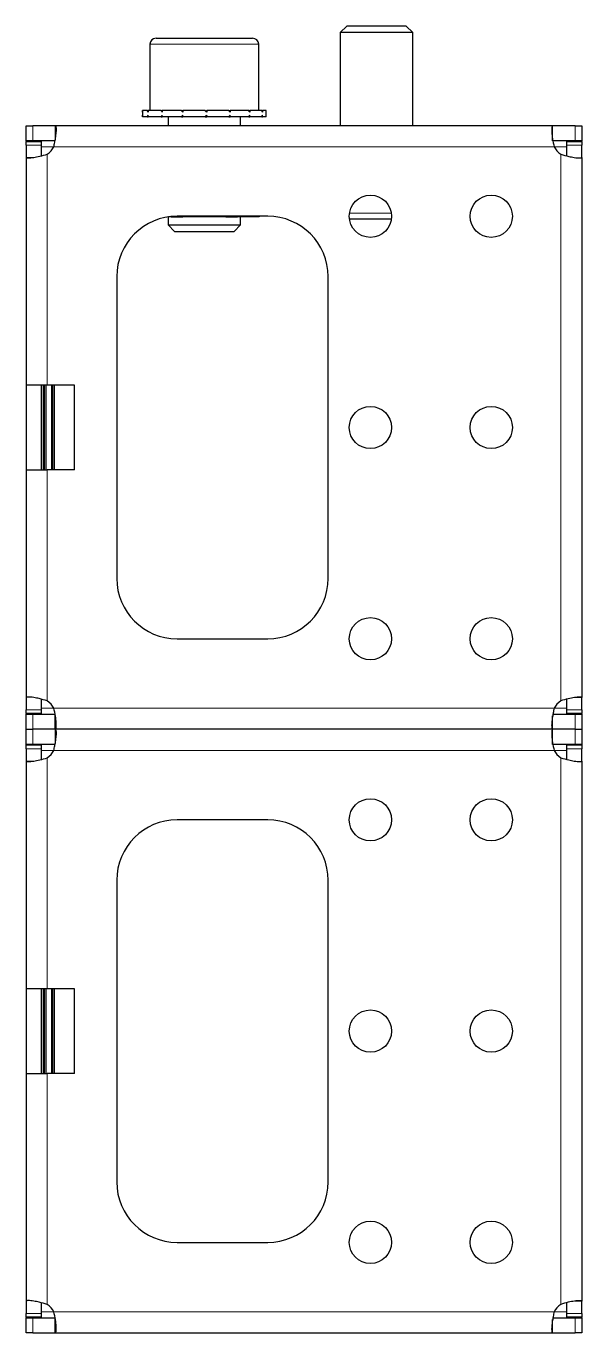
# Model space of a CAD drawing. Header units: millimetres. Extents: x 0 to 1915, y -257 to 598.
# Drawn here: x 1822.5 to 1914.5, y 289.4 to 505.9 of the extents above; entities that cross this region are included whole.
import ezdxf

# ---------------------------------------------------------------- set-up
doc = ezdxf.new("R2010")
doc.units = ezdxf.units.MM

msp = doc.modelspace()

# ---------------------------------------------------------------- linework, layer by layer
at = {"color": 7, "linetype": 'Continuous', "lineweight": 25}
for p, q in [((1875.62, 505.89), (1874.54, 504.82)), ((1874.54, 504.82), (1874.54, 489.39)), ((1886.54, 504.82), (1874.54, 504.82)), ((1885.47, 505.89), (1875.62, 505.89)), ((1886.54, 504.82), (1885.47, 505.89)), ((1886.54, 489.39), (1886.54, 504.82)), ((1843.04, 502.89), (1843.04, 491.89)), ((1844.04, 503.89), (1851.57, 503.89)), ((1851.57, 503.89), (1860.04, 503.89)), ((1861.04, 491.89), (1861.04, 502.89)), ((1841.79, 491.89), (1841.79, 490.89)), ((1841.79, 491.89), (1841.8, 491.89)), ((1841.8, 491.89), (1841.8, 491.64)), ((1842.63, 491.89), (1841.8, 491.89)), ((1842.63, 491.89), (1842.73, 491.89)), ((1842.73, 491.89), (1842.73, 491.64)), ((1844.89, 491.89), (1842.73, 491.89)), ((1844.89, 491.89), (1845.08, 491.89)), ((1845.08, 491.89), (1845.08, 491.64)), ((1848.25, 491.89), (1845.08, 491.89)), ((1848.25, 491.89), (1848.48, 491.89)), ((1848.48, 491.89), (1848.48, 491.64)), ((1852.18, 491.89), (1848.48, 491.89)), ((1852.18, 491.89), (1852.26, 491.89)), ((1852.38, 491.89), (1852.43, 491.89)), ((1852.43, 491.89), (1852.43, 491.64)), ((1856.09, 491.89), (1852.43, 491.89)), ((1856.09, 491.89), (1856.32, 491.89)), ((1856.32, 491.89), (1856.32, 491.64)), ((1859.39, 491.89), (1856.32, 491.89)), ((1859.39, 491.89), (1859.56, 491.89)), ((1859.56, 491.89), (1859.56, 491.64)), ((1861.56, 491.89), (1859.56, 491.89)), ((1861.56, 491.89), (1861.65, 491.89)), ((1861.65, 491.89), (1861.65, 491.64)), ((1862.29, 491.89), (1861.65, 491.89)), ((1862.29, 490.89), (1862.29, 491.89)), ((1822.54, 486.89), (1822.54, 489.39)), ((1822.54, 489.39), (1823.65, 489.39)), ((1827.37, 489.39), (1823.65, 489.39)), ((1909.71, 489.39), (1827.37, 489.39)), ((1827.37, 489.39), (1827.37, 487.18)), ((1841.79, 490.89), (1841.8, 490.89)), ((1841.8, 490.89), (1841.8, 491.14)), ((1842.63, 490.89), (1841.8, 490.89)), ((1842.63, 490.89), (1842.73, 490.89)), ((1842.73, 490.89), (1842.73, 491.14)), ((1844.89, 490.89), (1842.73, 490.89)), ((1844.89, 490.89), (1845.08, 490.89)), ((1845.08, 490.89), (1845.08, 491.14)), ((1848.25, 490.89), (1845.08, 490.89)), ((1846.04, 490.89), (1846.04, 489.39)), ((1848.25, 490.89), (1848.48, 490.89)), ((1848.48, 490.89), (1848.48, 491.14)), ((1852.18, 490.89), (1848.48, 490.89)), ((1852.18, 490.89), (1852.34, 490.89)), ((1852.34, 490.89), (1852.43, 490.89)), ((1852.43, 490.89), (1852.43, 491.14)), ((1856.09, 490.89), (1852.43, 490.89)), ((1856.09, 490.89), (1856.32, 490.89)), ((1856.32, 490.89), (1856.32, 491.14)), ((1859.39, 490.89), (1856.32, 490.89)), ((1858.04, 489.39), (1858.04, 490.89)), ((1859.39, 490.89), (1859.56, 490.89)), ((1859.56, 490.89), (1859.56, 491.14)), ((1861.56, 490.89), (1859.56, 490.89)), ((1861.56, 490.89), (1861.65, 490.89)), ((1861.65, 490.89), (1861.65, 491.14)), ((1862.29, 490.89), (1861.65, 490.89)), ((1909.71, 486.89), (1909.71, 489.39)), ((1913.43, 489.39), (1909.71, 489.39)), ((1913.43, 489.39), (1914.54, 489.39)), ((1914.54, 489.39), (1914.54, 486.89)), ((1823.65, 486.89), (1822.54, 486.89)), ((1822.54, 486.89), (1822.54, 486.79)), ((1822.54, 486.79), (1825.04, 486.79)), ((1822.54, 486.18), (1822.54, 486.79)), ((1822.54, 486.18), (1822.54, 484.12)), ((1827.37, 486.89), (1823.65, 486.89)), ((1825.04, 486.79), (1825.04, 486.18)), ((1825.04, 486.18), (1825.04, 484.36)), ((1913.43, 486.89), (1909.71, 486.89)), ((1912.04, 486.79), (1914.54, 486.79)), ((1912.04, 486.18), (1912.04, 486.79)), ((1912.04, 484.34), (1912.04, 486.18)), ((1914.54, 486.89), (1913.43, 486.89)), ((1914.54, 486.79), (1914.54, 486.89)), ((1914.54, 486.79), (1914.54, 486.18)), ((1914.54, 484.12), (1914.54, 486.18)), ((1822.54, 484.12), (1823.64, 484.12)), ((1822.54, 484.12), (1822.54, 446.39)), ((1914.54, 484.12), (1914.54, 394.67)), ((1846.04, 474.28), (1846.04, 472.97)), ((1846.57, 474.29), (1846.13, 474.29)), ((1846.57, 474.29), (1848.47, 474.29)), ((1862.54, 474.39), (1847.54, 474.39)), ((1849.02, 474.29), (1848.47, 474.29)), ((1855.06, 474.29), (1849.02, 474.29)), ((1855.62, 474.29), (1855.06, 474.29)), ((1855.62, 474.29), (1857.52, 474.29)), ((1860.77, 474.29), (1857.52, 474.29)), ((1858.04, 472.97), (1858.04, 474.29)), ((1860.77, 474.29), (1860.77, 474.39)), ((1860.87, 474.29), (1860.77, 474.29)), ((1860.89, 474.29), (1860.87, 474.29)), ((1860.87, 474.29), (1860.87, 474.29)), ((1846.04, 472.97), (1847.12, 471.89)), ((1846.04, 472.97), (1851.69, 472.97)), ((1851.69, 472.97), (1858.04, 472.97)), ((1856.97, 471.89), (1858.04, 472.97)), ((1883.01, 473.89), (1876.08, 473.89)), ((1847.12, 471.89), (1851.75, 471.89)), ((1851.75, 471.89), (1856.97, 471.89)), ((1837.54, 464.39), (1837.54, 414.39)), ((1872.54, 414.39), (1872.54, 464.39)), ((1826.04, 446.39), (1822.54, 446.39)), ((1822.54, 446.39), (1822.54, 432.39)), ((1825.04, 446.39), (1825.04, 432.39)), ((1830.54, 446.39), (1826.04, 446.39)), ((1830.54, 432.39), (1830.54, 446.39)), ((1822.54, 432.39), (1826.04, 432.39)), ((1822.54, 432.39), (1822.54, 394.67)), ((1830.54, 432.39), (1826.04, 432.39)), ((1847.54, 404.39), (1862.54, 404.39)), ((1822.54, 394.67), (1822.54, 392.6)), ((1825.04, 394.44), (1825.04, 392.6)), ((1912.04, 392.6), (1912.04, 394.42)), ((1914.54, 394.67), (1913.45, 394.67)), ((1914.54, 392.6), (1914.54, 394.67)), ((1822.54, 391.99), (1822.54, 392.6)), ((1825.04, 391.99), (1822.54, 391.99)), ((1822.54, 391.99), (1822.54, 391.89)), ((1822.54, 389.39), (1822.54, 391.89)), ((1822.54, 391.89), (1823.65, 391.89)), ((1823.65, 391.89), (1827.37, 391.89)), ((1825.04, 392.6), (1825.04, 391.99)), ((1827.37, 389.39), (1827.37, 391.89)), ((1909.71, 391.89), (1913.43, 391.89)), ((1912.04, 391.99), (1912.04, 392.6)), ((1914.54, 391.99), (1912.04, 391.99)), ((1913.43, 391.89), (1914.54, 391.89)), ((1914.54, 392.6), (1914.54, 391.99)), ((1914.54, 391.89), (1914.54, 391.99)), ((1914.54, 391.89), (1914.54, 389.39)), ((1909.71, 389.39), (1909.71, 391.61)), ((1822.54, 386.89), (1822.54, 389.39)), ((1822.54, 389.39), (1823.65, 389.39)), ((1827.37, 389.39), (1823.65, 389.39)), ((1827.37, 389.39), (1827.37, 387.18)), ((1909.71, 389.39), (1827.37, 389.39)), ((1909.71, 386.89), (1909.71, 389.39)), ((1913.43, 389.39), (1909.71, 389.39)), ((1913.43, 389.39), (1914.54, 389.39)), ((1914.54, 389.39), (1914.54, 386.89)), ((1823.65, 386.89), (1822.54, 386.89)), ((1822.54, 386.89), (1822.54, 386.79)), ((1822.54, 386.79), (1825.04, 386.79)), ((1822.54, 386.18), (1822.54, 386.79)), ((1822.54, 386.18), (1822.54, 384.12)), ((1827.37, 386.89), (1823.65, 386.89)), ((1825.04, 386.79), (1825.04, 386.18)), ((1825.04, 386.18), (1825.04, 384.36)), ((1913.43, 386.89), (1909.71, 386.89)), ((1912.04, 386.79), (1914.54, 386.79)), ((1912.04, 386.18), (1912.04, 386.79)), ((1912.04, 384.34), (1912.04, 386.18)), ((1914.54, 386.89), (1913.43, 386.89)), ((1914.54, 386.79), (1914.54, 386.89)), ((1914.54, 386.79), (1914.54, 386.18)), ((1914.54, 384.12), (1914.54, 386.18)), ((1822.54, 384.12), (1823.64, 384.12)), ((1822.54, 384.12), (1822.54, 346.39)), ((1914.54, 384.12), (1914.54, 294.67)), ((1862.54, 374.39), (1847.54, 374.39)), ((1837.54, 364.39), (1837.54, 314.39)), ((1872.54, 314.39), (1872.54, 364.39)), ((1826.04, 346.39), (1822.54, 346.39)), ((1822.54, 346.39), (1822.54, 332.39)), ((1825.04, 346.39), (1825.04, 332.39)), ((1830.54, 346.39), (1826.04, 346.39)), ((1830.54, 332.39), (1830.54, 346.39)), ((1822.54, 332.39), (1826.04, 332.39)), ((1822.54, 332.39), (1822.54, 294.67)), ((1830.54, 332.39), (1826.04, 332.39)), ((1847.54, 304.39), (1862.54, 304.39)), ((1822.54, 294.67), (1822.54, 292.6)), ((1914.54, 294.67), (1913.45, 294.67)), ((1914.54, 292.6), (1914.54, 294.67)), ((1822.54, 291.99), (1822.54, 292.6)), ((1825.04, 294.44), (1825.04, 292.6)), ((1825.04, 292.6), (1825.04, 291.99)), ((1912.04, 292.6), (1912.04, 294.42)), ((1912.04, 291.99), (1912.04, 292.6)), ((1914.54, 292.6), (1914.54, 291.99)), ((1825.04, 291.99), (1822.54, 291.99)), ((1822.54, 291.99), (1822.54, 291.89)), ((1822.54, 289.39), (1822.54, 291.89)), ((1822.54, 291.89), (1823.65, 291.89)), ((1823.65, 291.89), (1827.37, 291.89)), ((1827.37, 289.39), (1827.37, 291.89)), ((1909.71, 291.89), (1913.43, 291.89)), ((1909.71, 289.39), (1909.71, 291.61)), ((1914.54, 291.99), (1912.04, 291.99)), ((1913.43, 291.89), (1914.54, 291.89)), ((1914.54, 291.89), (1914.54, 291.99)), ((1914.54, 291.89), (1914.54, 289.39)), ((1823.65, 289.39), (1822.54, 289.39)), ((1823.65, 289.39), (1827.37, 289.39)), ((1827.37, 289.39), (1909.71, 289.39)), ((1909.71, 289.39), (1913.43, 289.39)), ((1914.54, 289.39), (1913.43, 289.39))]:
    msp.add_line(p, q, dxfattribs=at)
at = {"color": 8, "linetype": 'Continuous', "lineweight": 18}
for p, q in [((1851.51, 502.89), (1843.04, 502.89)), ((1861.04, 502.89), (1851.51, 502.89)), ((1823.65, 489.39), (1823.65, 486.89)), ((1913.43, 486.89), (1913.43, 489.39)), ((1825.04, 486.18), (1822.54, 486.18)), ((1825.04, 485.89), (1827.13, 485.89)), ((1827.13, 485.89), (1909.96, 485.89)), ((1909.96, 485.89), (1912.04, 485.89)), ((1914.54, 486.18), (1912.04, 486.18)), ((1826.04, 484.67), (1826.04, 446.39)), ((1911.04, 484.67), (1911.04, 394.11)), ((1848.47, 474.39), (1848.47, 474.29)), ((1849.02, 474.39), (1849.02, 474.29)), ((1855.06, 474.39), (1855.06, 474.29)), ((1855.62, 474.39), (1855.62, 474.29)), ((1876.08, 474.89), (1883.01, 474.89)), ((1825.35, 432.39), (1825.35, 446.39)), ((1825.55, 446.39), (1825.55, 432.39)), ((1825.65, 432.39), (1825.65, 446.39)), ((1825.85, 446.39), (1825.85, 432.39)), ((1826.73, 432.39), (1826.73, 446.39)), ((1826.93, 446.39), (1826.93, 432.39)), ((1827.04, 432.39), (1827.04, 446.39)), ((1827.24, 446.39), (1827.24, 432.39)), ((1826.04, 432.39), (1826.04, 394.11)), ((1822.54, 392.6), (1825.04, 392.6)), ((1823.65, 391.89), (1823.65, 389.39)), ((1827.13, 392.89), (1825.04, 392.89)), ((1827.13, 392.89), (1909.96, 392.89)), ((1912.04, 392.89), (1909.96, 392.89)), ((1912.04, 392.6), (1914.54, 392.6)), ((1913.43, 389.39), (1913.43, 391.89)), ((1823.65, 389.39), (1823.65, 386.89)), ((1913.43, 386.89), (1913.43, 389.39)), ((1825.04, 386.18), (1822.54, 386.18)), ((1825.04, 385.89), (1827.13, 385.89)), ((1827.13, 385.89), (1909.96, 385.89)), ((1909.96, 385.89), (1912.04, 385.89)), ((1914.54, 386.18), (1912.04, 386.18)), ((1826.04, 384.67), (1826.04, 346.39)), ((1911.04, 384.67), (1911.04, 294.11)), ((1825.35, 332.39), (1825.35, 346.39)), ((1825.55, 346.39), (1825.55, 332.39)), ((1825.65, 332.39), (1825.65, 346.39)), ((1825.85, 346.39), (1825.85, 332.39)), ((1826.73, 332.39), (1826.73, 346.39)), ((1826.93, 346.39), (1826.93, 332.39)), ((1827.04, 332.39), (1827.04, 346.39)), ((1827.24, 346.39), (1827.24, 332.39)), ((1826.04, 332.39), (1826.04, 294.11)), ((1822.54, 292.6), (1825.04, 292.6)), ((1827.13, 292.89), (1825.04, 292.89)), ((1827.13, 292.89), (1909.96, 292.89)), ((1912.04, 292.89), (1909.96, 292.89)), ((1912.04, 292.6), (1914.54, 292.6)), ((1823.65, 291.89), (1823.65, 289.39)), ((1913.43, 289.39), (1913.43, 291.89))]:
    msp.add_line(p, q, dxfattribs=at)
at = {"color": 7, "linetype": 'Continuous', "lineweight": 25}
for centre in [(1879.54, 474.39), (1899.54, 474.39), (1879.54, 439.39), (1899.54, 439.39), (1879.54, 404.39), (1899.54, 404.39), (1879.54, 374.39), (1899.54, 374.39), (1879.54, 339.39), (1899.54, 339.39), (1879.54, 304.39), (1899.54, 304.39)]:
    msp.add_circle(centre, 3.5, dxfattribs=at)
for centre, radius, start, end in [((1844.04, 502.89), 1, 90, 180), ((1860.04, 502.89), 1, 0, 90), ((1824.04, 487.54), 3.5, 304.8499, 331.8729), ((1913.04, 487.54), 3.5, 208.1271, 235.1501), ((1847.54, 464.39), 10, 90, 180), ((1862.54, 464.39), 10, 0, 90), ((1847.54, 414.39), 10, 180, 270), ((1862.54, 414.39), 10, 270, 0), ((1824.04, 391.24), 3.5, 28.1271, 55.1501), ((1913.04, 391.24), 3.5, 124.8499, 151.8729), ((1824.04, 387.54), 3.5, 304.8499, 331.8729), ((1913.04, 387.54), 3.5, 208.1271, 235.1501), ((1847.54, 364.39), 10, 90, 180), ((1862.54, 364.39), 10, 0, 90), ((1847.54, 314.39), 10, 180, 270), ((1862.54, 314.39), 10, 270, 0), ((1824.04, 291.24), 3.5, 28.1271, 55.1501), ((1913.04, 291.24), 3.5, 124.8499, 151.8729)]:
    msp.add_arc(centre, radius, start, end, dxfattribs=at)
for points, knots in [([(1841.8, 491.64), (1841.8, 491.68), (1841.8, 491.75), (1841.79, 491.83), (1841.79, 491.87), (1841.79, 491.89)], [0, 0, 0, 0, 0.499981, 0.749988, 1, 1, 1, 1]), ([(1842.73, 491.64), (1842.71, 491.68), (1842.69, 491.75), (1842.65, 491.83), (1842.64, 491.87), (1842.63, 491.89)], [0, 0, 0, 0, 0.499981, 0.749988, 1, 1, 1, 1]), ([(1845.08, 491.64), (1845.05, 491.68), (1845, 491.75), (1844.94, 491.83), (1844.91, 491.87), (1844.89, 491.89)], [0, 0, 0, 0, 0.499981, 0.749988, 1, 1, 1, 1]), ([(1848.48, 491.64), (1848.44, 491.68), (1848.39, 491.75), (1848.31, 491.83), (1848.27, 491.87), (1848.25, 491.89)], [0, 0, 0, 0, 0.499981, 0.749988, 1, 1, 1, 1]), ([(1852.43, 491.64), (1852.39, 491.68), (1852.33, 491.75), (1852.25, 491.83), (1852.2, 491.87), (1852.18, 491.89)], [0, 0, 0, 0, 0.499981, 0.749988, 1, 1, 1, 1]), ([(1852.43, 491.64), (1852.41, 491.71), (1852.38, 491.84), (1852.35, 491.88), (1852.34, 491.89)], [0, 0, 0, 0, 0.561794, 1, 1, 1, 1]), ([(1856.32, 491.64), (1856.28, 491.68), (1856.23, 491.75), (1856.15, 491.83), (1856.11, 491.87), (1856.09, 491.89)], [0, 0, 0, 0, 0.4999808, 0.7499881, 1, 1, 1, 1]), ([(1859.56, 491.64), (1859.53, 491.68), (1859.49, 491.75), (1859.43, 491.83), (1859.4, 491.87), (1859.39, 491.89)], [0, 0, 0, 0, 0.499981, 0.749988, 1, 1, 1, 1]), ([(1861.65, 491.64), (1861.64, 491.68), (1861.62, 491.75), (1861.59, 491.83), (1861.57, 491.87), (1861.56, 491.89)], [0, 0, 0, 0, 0.499981, 0.749988, 1, 1, 1, 1]), ([(1827.13, 485.89), (1827.18, 486.15), (1827.28, 486.64), (1827.43, 487.46), (1827.53, 488.17), (1827.55, 488.74), (1827.53, 489.1), (1827.47, 489.34), (1827.41, 489.37), (1827.37, 489.39)], [0, 0, 0, 0, 0.144067, 0.271276, 0.474907, 0.597997, 0.726338, 0.860245, 1, 1, 1, 1]), ([(1841.79, 490.89), (1841.79, 490.91), (1841.79, 490.95), (1841.8, 491.04), (1841.8, 491.1), (1841.8, 491.14)], [0, 0, 0, 0, 0.25014, 0.50028, 1, 1, 1, 1]), ([(1842.63, 490.89), (1842.64, 490.91), (1842.65, 490.95), (1842.69, 491.04), (1842.71, 491.1), (1842.73, 491.14)], [0, 0, 0, 0, 0.25014, 0.50028, 1, 1, 1, 1]), ([(1844.89, 490.89), (1844.91, 490.91), (1844.94, 490.95), (1845, 491.04), (1845.05, 491.1), (1845.08, 491.14)], [0, 0, 0, 0, 0.25014, 0.50028, 1, 1, 1, 1]), ([(1848.25, 490.89), (1848.27, 490.91), (1848.31, 490.95), (1848.39, 491.04), (1848.44, 491.1), (1848.48, 491.14)], [0, 0, 0, 0, 0.25014, 0.50028, 1, 1, 1, 1]), ([(1852.18, 490.89), (1852.2, 490.91), (1852.25, 490.95), (1852.33, 491.04), (1852.39, 491.1), (1852.43, 491.14)], [0, 0, 0, 0, 0.25014, 0.50028, 1, 1, 1, 1]), ([(1852.43, 491.14), (1852.41, 491.07), (1852.38, 490.94), (1852.35, 490.91), (1852.34, 490.89)], [0, 0, 0, 0, 0.561794, 1, 1, 1, 1]), ([(1856.09, 490.89), (1856.11, 490.91), (1856.15, 490.95), (1856.23, 491.04), (1856.28, 491.1), (1856.32, 491.14)], [0, 0, 0, 0, 0.25014, 0.50028, 1, 1, 1, 1]), ([(1859.39, 490.89), (1859.4, 490.91), (1859.43, 490.95), (1859.49, 491.04), (1859.53, 491.1), (1859.56, 491.14)], [0, 0, 0, 0, 0.25014, 0.50028, 1, 1, 1, 1]), ([(1861.56, 490.89), (1861.57, 490.91), (1861.59, 490.95), (1861.62, 491.04), (1861.64, 491.1), (1861.65, 491.14)], [0, 0, 0, 0, 0.25014, 0.50028, 1, 1, 1, 1]), ([(1909.71, 489.39), (1909.68, 489.37), (1909.62, 489.33), (1909.56, 488.98), (1909.53, 488.31), (1909.67, 487.2), (1909.86, 486.34), (1909.96, 485.89)], [0, 0, 0, 0, 0.16069, 0.301312, 0.521951, 0.753573, 1, 1, 1, 1]), ([(1822.54, 484.12), (1822.57, 484.1), (1822.61, 484.07), (1823.01, 484.06), (1823.73, 484.1), (1824.82, 484.31), (1825.63, 484.55), (1826.04, 484.67)], [0, 0, 0, 0, 0.17084, 0.319217, 0.548103, 0.767822, 1, 1, 1, 1]), ([(1911.04, 484.67), (1911.5, 484.54), (1912.3, 484.33), (1913.21, 484.13), (1913.8, 484.06), (1914.2, 484.04), (1914.49, 484.06), (1914.52, 484.1), (1914.54, 484.12)], [0, 0, 0, 0, 0.2541487, 0.4482127, 0.5749082, 0.7088724, 0.8504677, 1, 1, 1, 1]), ([(1857.79, 474.39), (1857.77, 474.37), (1857.72, 474.31), (1857.62, 474.29), (1857.54, 474.29), (1857.52, 474.29)], [0, 0, 0, 0, 0.3199575, 0.8240598, 1, 1, 1, 1]), ([(1861.25, 474.39), (1861.21, 474.37), (1861.11, 474.32), (1860.98, 474.3), (1860.92, 474.3), (1860.89, 474.29)], [0, 0, 0, 0, 0.34226, 0.727317, 1, 1, 1, 1]), ([(1826.04, 394.11), (1825.59, 394.24), (1824.78, 394.46), (1823.87, 394.65), (1823.28, 394.72), (1822.88, 394.74), (1822.6, 394.73), (1822.56, 394.69), (1822.54, 394.67)], [0, 0, 0, 0, 0.254149, 0.448213, 0.574908, 0.708872, 0.850468, 1, 1, 1, 1]), ([(1914.54, 394.67), (1914.52, 394.68), (1914.47, 394.71), (1914.07, 394.72), (1913.36, 394.68), (1912.26, 394.47), (1911.46, 394.23), (1911.04, 394.11)], [0, 0, 0, 0, 0.17084, 0.319217, 0.548103, 0.767822, 1, 1, 1, 1]), ([(1827.37, 389.39), (1827.4, 389.41), (1827.46, 389.45), (1827.53, 389.81), (1827.55, 390.47), (1827.41, 391.58), (1827.23, 392.45), (1827.13, 392.89)], [0, 0, 0, 0, 0.16069, 0.301312, 0.521951, 0.753573, 1, 1, 1, 1]), ([(1909.96, 392.89), (1909.9, 392.63), (1909.8, 392.14), (1909.66, 391.32), (1909.55, 390.61), (1909.54, 390.05), (1909.56, 389.69), (1909.61, 389.44), (1909.68, 389.41), (1909.71, 389.39)], [0, 0, 0, 0, 0.144067, 0.271276, 0.474907, 0.597997, 0.726338, 0.860245, 1, 1, 1, 1]), ([(1827.13, 385.89), (1827.18, 386.15), (1827.28, 386.64), (1827.43, 387.46), (1827.53, 388.17), (1827.55, 388.74), (1827.53, 389.1), (1827.47, 389.34), (1827.41, 389.37), (1827.37, 389.39)], [0, 0, 0, 0, 0.144067, 0.271276, 0.474907, 0.597997, 0.726338, 0.860245, 1, 1, 1, 1]), ([(1909.71, 389.39), (1909.68, 389.37), (1909.62, 389.33), (1909.56, 388.98), (1909.53, 388.31), (1909.67, 387.2), (1909.86, 386.34), (1909.96, 385.89)], [0, 0, 0, 0, 0.16069, 0.301312, 0.521951, 0.753573, 1, 1, 1, 1]), ([(1822.54, 384.12), (1822.57, 384.1), (1822.61, 384.07), (1823.01, 384.06), (1823.73, 384.1), (1824.82, 384.31), (1825.63, 384.55), (1826.04, 384.67)], [0, 0, 0, 0, 0.17084, 0.319217, 0.548103, 0.767822, 1, 1, 1, 1]), ([(1911.04, 384.67), (1911.5, 384.54), (1912.3, 384.33), (1913.21, 384.13), (1913.8, 384.06), (1914.2, 384.04), (1914.49, 384.06), (1914.52, 384.1), (1914.54, 384.12)], [0, 0, 0, 0, 0.2541487, 0.4482127, 0.5749082, 0.7088724, 0.8504677, 1, 1, 1, 1]), ([(1826.04, 294.11), (1825.59, 294.24), (1824.78, 294.46), (1823.87, 294.65), (1823.28, 294.72), (1822.88, 294.74), (1822.6, 294.73), (1822.56, 294.69), (1822.54, 294.67)], [0, 0, 0, 0, 0.254149, 0.448213, 0.574908, 0.708872, 0.850468, 1, 1, 1, 1]), ([(1914.54, 294.67), (1914.52, 294.68), (1914.47, 294.71), (1914.07, 294.72), (1913.36, 294.68), (1912.26, 294.47), (1911.46, 294.23), (1911.04, 294.11)], [0, 0, 0, 0, 0.17084, 0.319217, 0.548103, 0.767822, 1, 1, 1, 1]), ([(1827.37, 289.39), (1827.4, 289.41), (1827.46, 289.45), (1827.53, 289.81), (1827.55, 290.47), (1827.41, 291.58), (1827.23, 292.45), (1827.13, 292.89)], [0, 0, 0, 0, 0.16069, 0.301312, 0.521951, 0.753573, 1, 1, 1, 1]), ([(1909.96, 292.89), (1909.9, 292.63), (1909.8, 292.14), (1909.66, 291.32), (1909.55, 290.61), (1909.54, 290.05), (1909.56, 289.69), (1909.61, 289.44), (1909.68, 289.41), (1909.71, 289.39)], [0, 0, 0, 0, 0.144067, 0.271276, 0.474907, 0.597997, 0.726338, 0.860245, 1, 1, 1, 1])]:
    msp.add_open_spline(points, degree=3, knots=knots, dxfattribs=at)

doc.saveas('drawing.dxf')
